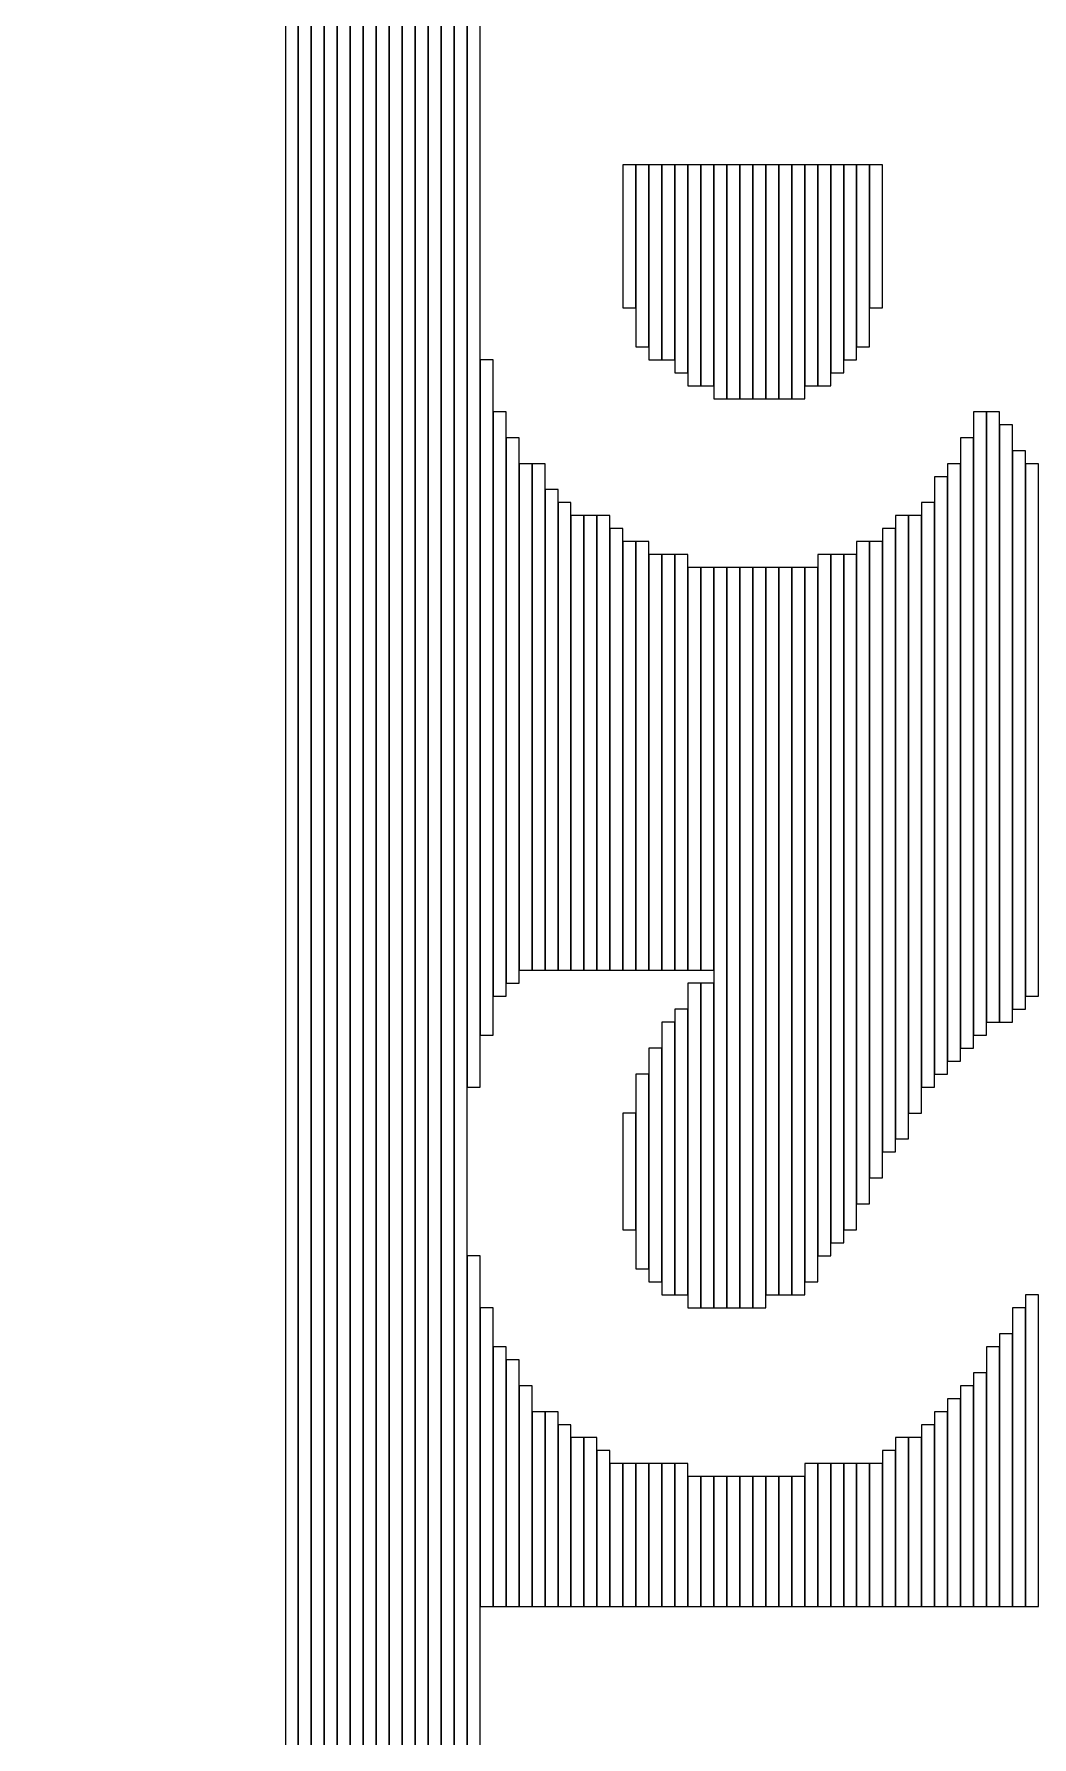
# Model space of a CAD drawing. Header units: millimetres. Extents: x -86 to 67, y -55 to 52.
# Drawn here: x 2.611 to 4.563, y 28.135 to 31.466 of the extents above; entities that cross this region are included whole.
import ezdxf

# ---------------------------------------------------------------- set-up
doc = ezdxf.new("R2010")
doc.units = ezdxf.units.MM
doc.header["$MEASUREMENT"] = 0
doc.layers.add('BG_OUTLINE', color=7, linetype='Continuous')
doc.layers.add('MA_PEN3', color=7, linetype='Continuous')

msp = doc.modelspace()

# ---------------------------------------------------------------- linework, layer by layer
at = {"layer": 'BG_OUTLINE', "color": 3, "lineweight": 9}
msp.add_open_spline([(-60.0926, 34.7331), (-60.0926, 34.7331), (63.7724, 34.7331), (63.7724, 34.7331), (63.7724, 34.7331), (64.585, 34.7336), (65.3646, 34.4113), (65.9396, 33.837), (65.9396, 33.837), (66.5146, 33.2627), (66.8379, 32.4797), (66.8384, 31.667), (66.8384, 31.667), (66.8384, 31.667), (66.8412, -52.28), (66.8412, -52.28), (66.8412, -52.28), (66.8412, -52.28), (66.8384, -52.1933), (66.8384, -52.1933), (66.8384, -52.1933), (66.8389, -53.006), (66.5166, -53.7856), (65.9424, -54.3606), (65.9424, -54.3606), (65.3681, -54.9356), (64.585, -55.2589), (63.7724, -55.2594), (63.7724, -55.2594), (63.7724, -55.2594), (-60.1869, -55.2594), (-60.1869, -55.2594), (-60.1869, -55.2594), (-60.1869, -55.2594), (-60.0853, -55.2518), (-60.0853, -55.2518), (-60.0853, -55.2518), (-60.8979, -55.2523), (-61.6775, -54.9299), (-62.2525, -54.3557), (-62.2525, -54.3557), (-62.8275, -53.7814), (-63.1508, -52.9984), (-63.1513, -52.1857), (-63.1513, -52.1857), (-63.1513, -52.1857), (-63.1587, 31.667), (-63.1587, 31.667), (-63.1587, 31.667), (-63.1592, 32.4797), (-62.8369, 33.2593), (-62.2626, 33.8343), (-62.2626, 33.8343), (-61.6883, 34.4093), (-60.9053, 34.7326), (-60.0926, 34.7331)], degree=3, knots=[0, 0, 0, 0, 0.071429, 0.071429, 0.071429, 0.071429, 0.142857, 0.142857, 0.142857, 0.142857, 0.214286, 0.214286, 0.214286, 0.214286, 0.285714, 0.285714, 0.285714, 0.285714, 0.357143, 0.357143, 0.357143, 0.357143, 0.428571, 0.428571, 0.428571, 0.428571, 0.5, 0.5, 0.5, 0.5, 0.571429, 0.571429, 0.571429, 0.571429, 0.642857, 0.642857, 0.642857, 0.642857, 0.714286, 0.714286, 0.714286, 0.714286, 0.785714, 0.785714, 0.785714, 0.785714, 0.857143, 0.857143, 0.857143, 0.857143, 0.928571, 0.928571, 0.928571, 0.928571, 1, 1, 1, 1], dxfattribs=at)
at = {"layer": 'MA_PEN3', "color": 5, "lineweight": 9}
for points in [[(3.1023, 34.3594), (3.1023, 34.3594), (3.1277, 34.3594), (3.1277, 34.3594), (3.1277, 34.3594), (3.1277, 34.3594), (3.1277, 23.285), (3.1277, 23.285), (3.1277, 23.285), (3.1277, 23.285), (3.1023, 23.285), (3.1023, 23.285), (3.1023, 23.285), (3.1023, 23.285), (3.1023, 34.3594), (3.1023, 34.3594)], [(3.1277, 34.3594), (3.1277, 34.3594), (3.1531, 34.3594), (3.1531, 34.3594), (3.1531, 34.3594), (3.1531, 34.3594), (3.1531, 23.285), (3.1531, 23.285), (3.1531, 23.285), (3.1531, 23.285), (3.1277, 23.285), (3.1277, 23.285), (3.1277, 23.285), (3.1277, 23.285), (3.1277, 34.3594), (3.1277, 34.3594)], [(3.1531, 34.3594), (3.1531, 34.3594), (3.1785, 34.3594), (3.1785, 34.3594), (3.1785, 34.3594), (3.1785, 34.3594), (3.1785, 23.285), (3.1785, 23.285), (3.1785, 23.285), (3.1785, 23.285), (3.1531, 23.285), (3.1531, 23.285), (3.1531, 23.285), (3.1531, 23.285), (3.1531, 34.3594), (3.1531, 34.3594)], [(3.1785, 34.3594), (3.1785, 34.3594), (3.2039, 34.3594), (3.2039, 34.3594), (3.2039, 34.3594), (3.2039, 34.3594), (3.2039, 23.285), (3.2039, 23.285), (3.2039, 23.285), (3.2039, 23.285), (3.1785, 23.285), (3.1785, 23.285), (3.1785, 23.285), (3.1785, 23.285), (3.1785, 34.3594), (3.1785, 34.3594)], [(3.2039, 34.3594), (3.2039, 34.3594), (3.2293, 34.3594), (3.2293, 34.3594), (3.2293, 34.3594), (3.2293, 34.3594), (3.2293, 23.285), (3.2293, 23.285), (3.2293, 23.285), (3.2293, 23.285), (3.2039, 23.285), (3.2039, 23.285), (3.2039, 23.285), (3.2039, 23.285), (3.2039, 34.3594), (3.2039, 34.3594)], [(3.2293, 34.3594), (3.2293, 34.3594), (3.2547, 34.3594), (3.2547, 34.3594), (3.2547, 34.3594), (3.2547, 34.3594), (3.2547, 23.285), (3.2547, 23.285), (3.2547, 23.285), (3.2547, 23.285), (3.2293, 23.285), (3.2293, 23.285), (3.2293, 23.285), (3.2293, 23.285), (3.2293, 34.3594), (3.2293, 34.3594)], [(3.2547, 34.3594), (3.2547, 34.3594), (3.2801, 34.3594), (3.2801, 34.3594), (3.2801, 34.3594), (3.2801, 34.3594), (3.2801, 23.285), (3.2801, 23.285), (3.2801, 23.285), (3.2801, 23.285), (3.2547, 23.285), (3.2547, 23.285), (3.2547, 23.285), (3.2547, 23.285), (3.2547, 34.3594), (3.2547, 34.3594)], [(3.2801, 34.3594), (3.2801, 34.3594), (3.3055, 34.3594), (3.3055, 34.3594), (3.3055, 34.3594), (3.3055, 34.3594), (3.3055, 23.285), (3.3055, 23.285), (3.3055, 23.285), (3.3055, 23.285), (3.2801, 23.285), (3.2801, 23.285), (3.2801, 23.285), (3.2801, 23.285), (3.2801, 34.3594), (3.2801, 34.3594)], [(3.3055, 34.3594), (3.3055, 34.3594), (3.3309, 34.3594), (3.3309, 34.3594), (3.3309, 34.3594), (3.3309, 34.3594), (3.3309, 23.285), (3.3309, 23.285), (3.3309, 23.285), (3.3309, 23.285), (3.3055, 23.285), (3.3055, 23.285), (3.3055, 23.285), (3.3055, 23.285), (3.3055, 34.3594), (3.3055, 34.3594)], [(3.3309, 34.3594), (3.3309, 34.3594), (3.3563, 34.3594), (3.3563, 34.3594), (3.3563, 34.3594), (3.3563, 34.3594), (3.3563, 23.285), (3.3563, 23.285), (3.3563, 23.285), (3.3563, 23.285), (3.3309, 23.285), (3.3309, 23.285), (3.3309, 23.285), (3.3309, 23.285), (3.3309, 34.3594), (3.3309, 34.3594)], [(3.3563, 34.3594), (3.3563, 34.3594), (3.3817, 34.3594), (3.3817, 34.3594), (3.3817, 34.3594), (3.3817, 34.3594), (3.3817, 23.285), (3.3817, 23.285), (3.3817, 23.285), (3.3817, 23.285), (3.3563, 23.285), (3.3563, 23.285), (3.3563, 23.285), (3.3563, 23.285), (3.3563, 34.3594), (3.3563, 34.3594)], [(3.3817, 34.3594), (3.3817, 34.3594), (3.4071, 34.3594), (3.4071, 34.3594), (3.4071, 34.3594), (3.4071, 34.3594), (3.4071, 23.285), (3.4071, 23.285), (3.4071, 23.285), (3.4071, 23.285), (3.3817, 23.285), (3.3817, 23.285), (3.3817, 23.285), (3.3817, 23.285), (3.3817, 34.3594), (3.3817, 34.3594)], [(3.4071, 34.3594), (3.4071, 34.3594), (3.4325, 34.3594), (3.4325, 34.3594), (3.4325, 34.3594), (3.4325, 34.3594), (3.4325, 23.285), (3.4325, 23.285), (3.4325, 23.285), (3.4325, 23.285), (3.4071, 23.285), (3.4071, 23.285), (3.4071, 23.285), (3.4071, 23.285), (3.4071, 34.3594), (3.4071, 34.3594)], [(3.4325, 34.3594), (3.4325, 34.3594), (3.4579, 34.3594), (3.4579, 34.3594), (3.4579, 34.3594), (3.4579, 34.3594), (3.4579, 23.285), (3.4579, 23.285), (3.4579, 23.285), (3.4579, 23.285), (3.4325, 23.285), (3.4325, 23.285), (3.4325, 23.285), (3.4325, 23.285), (3.4325, 34.3594), (3.4325, 34.3594)], [(3.4579, 32.175), (3.4579, 32.175), (3.4833, 32.175), (3.4833, 32.175), (3.4833, 32.175), (3.4833, 32.175), (3.4833, 29.4064), (3.4833, 29.4064), (3.4833, 29.4064), (3.4833, 29.4064), (3.4579, 29.4064), (3.4579, 29.4064), (3.4579, 29.4064), (3.4579, 29.4064), (3.4579, 32.175), (3.4579, 32.175)], [(3.7627, 31.2098), (3.7627, 31.2098), (3.7881, 31.2098), (3.7881, 31.2098), (3.7881, 31.2098), (3.7881, 31.2098), (3.7881, 30.9304), (3.7881, 30.9304), (3.7881, 30.9304), (3.7881, 30.9304), (3.7627, 30.9304), (3.7627, 30.9304), (3.7627, 30.9304), (3.7627, 30.9304), (3.7627, 31.2098), (3.7627, 31.2098)], [(3.7881, 31.2098), (3.7881, 31.2098), (3.8135, 31.2098), (3.8135, 31.2098), (3.8135, 31.2098), (3.8135, 31.2098), (3.8135, 30.8542), (3.8135, 30.8542), (3.8135, 30.8542), (3.8135, 30.8542), (3.7881, 30.8542), (3.7881, 30.8542), (3.7881, 30.8542), (3.7881, 30.8542), (3.7881, 31.2098), (3.7881, 31.2098)], [(3.8135, 31.2098), (3.8135, 31.2098), (3.8389, 31.2098), (3.8389, 31.2098), (3.8389, 31.2098), (3.8389, 31.2098), (3.8389, 30.8288), (3.8389, 30.8288), (3.8389, 30.8288), (3.8389, 30.8288), (3.8135, 30.8288), (3.8135, 30.8288), (3.8135, 30.8288), (3.8135, 30.8288), (3.8135, 31.2098), (3.8135, 31.2098)], [(3.8389, 31.2098), (3.8389, 31.2098), (3.8643, 31.2098), (3.8643, 31.2098), (3.8643, 31.2098), (3.8643, 31.2098), (3.8643, 30.8288), (3.8643, 30.8288), (3.8643, 30.8288), (3.8643, 30.8288), (3.8389, 30.8288), (3.8389, 30.8288), (3.8389, 30.8288), (3.8389, 30.8288), (3.8389, 31.2098), (3.8389, 31.2098)], [(3.8643, 31.2098), (3.8643, 31.2098), (3.8897, 31.2098), (3.8897, 31.2098), (3.8897, 31.2098), (3.8897, 31.2098), (3.8897, 30.8034), (3.8897, 30.8034), (3.8897, 30.8034), (3.8897, 30.8034), (3.8643, 30.8034), (3.8643, 30.8034), (3.8643, 30.8034), (3.8643, 30.8034), (3.8643, 31.2098), (3.8643, 31.2098)], [(3.8897, 31.2098), (3.8897, 31.2098), (3.9151, 31.2098), (3.9151, 31.2098), (3.9151, 31.2098), (3.9151, 31.2098), (3.9151, 30.778), (3.9151, 30.778), (3.9151, 30.778), (3.9151, 30.778), (3.8897, 30.778), (3.8897, 30.778), (3.8897, 30.778), (3.8897, 30.778), (3.8897, 31.2098), (3.8897, 31.2098)], [(3.9151, 31.2098), (3.9151, 31.2098), (3.9405, 31.2098), (3.9405, 31.2098), (3.9405, 31.2098), (3.9405, 31.2098), (3.9405, 30.778), (3.9405, 30.778), (3.9405, 30.778), (3.9405, 30.778), (3.9151, 30.778), (3.9151, 30.778), (3.9151, 30.778), (3.9151, 30.778), (3.9151, 31.2098), (3.9151, 31.2098)], [(3.9405, 31.2098), (3.9405, 31.2098), (3.9659, 31.2098), (3.9659, 31.2098), (3.9659, 31.2098), (3.9659, 31.2098), (3.9659, 30.7526), (3.9659, 30.7526), (3.9659, 30.7526), (3.9659, 30.7526), (3.9405, 30.7526), (3.9405, 30.7526), (3.9405, 30.7526), (3.9405, 30.7526), (3.9405, 31.2098), (3.9405, 31.2098)], [(3.9659, 31.2098), (3.9659, 31.2098), (3.9913, 31.2098), (3.9913, 31.2098), (3.9913, 31.2098), (3.9913, 31.2098), (3.9913, 30.7526), (3.9913, 30.7526), (3.9913, 30.7526), (3.9913, 30.7526), (3.9659, 30.7526), (3.9659, 30.7526), (3.9659, 30.7526), (3.9659, 30.7526), (3.9659, 31.2098), (3.9659, 31.2098)], [(3.9913, 31.2098), (3.9913, 31.2098), (4.0167, 31.2098), (4.0167, 31.2098), (4.0167, 31.2098), (4.0167, 31.2098), (4.0167, 30.7526), (4.0167, 30.7526), (4.0167, 30.7526), (4.0167, 30.7526), (3.9913, 30.7526), (3.9913, 30.7526), (3.9913, 30.7526), (3.9913, 30.7526), (3.9913, 31.2098), (3.9913, 31.2098)], [(4.0167, 31.2098), (4.0167, 31.2098), (4.0421, 31.2098), (4.0421, 31.2098), (4.0421, 31.2098), (4.0421, 31.2098), (4.0421, 30.7526), (4.0421, 30.7526), (4.0421, 30.7526), (4.0421, 30.7526), (4.0167, 30.7526), (4.0167, 30.7526), (4.0167, 30.7526), (4.0167, 30.7526), (4.0167, 31.2098), (4.0167, 31.2098)], [(4.0421, 31.2098), (4.0421, 31.2098), (4.0675, 31.2098), (4.0675, 31.2098), (4.0675, 31.2098), (4.0675, 31.2098), (4.0675, 30.7526), (4.0675, 30.7526), (4.0675, 30.7526), (4.0675, 30.7526), (4.0421, 30.7526), (4.0421, 30.7526), (4.0421, 30.7526), (4.0421, 30.7526), (4.0421, 31.2098), (4.0421, 31.2098)], [(4.0675, 31.2098), (4.0675, 31.2098), (4.0929, 31.2098), (4.0929, 31.2098), (4.0929, 31.2098), (4.0929, 31.2098), (4.0929, 30.7526), (4.0929, 30.7526), (4.0929, 30.7526), (4.0929, 30.7526), (4.0675, 30.7526), (4.0675, 30.7526), (4.0675, 30.7526), (4.0675, 30.7526), (4.0675, 31.2098), (4.0675, 31.2098)], [(4.0929, 31.2098), (4.0929, 31.2098), (4.1183, 31.2098), (4.1183, 31.2098), (4.1183, 31.2098), (4.1183, 31.2098), (4.1183, 30.7526), (4.1183, 30.7526), (4.1183, 30.7526), (4.1183, 30.7526), (4.0929, 30.7526), (4.0929, 30.7526), (4.0929, 30.7526), (4.0929, 30.7526), (4.0929, 31.2098), (4.0929, 31.2098)], [(4.1183, 31.2098), (4.1183, 31.2098), (4.1437, 31.2098), (4.1437, 31.2098), (4.1437, 31.2098), (4.1437, 31.2098), (4.1437, 30.778), (4.1437, 30.778), (4.1437, 30.778), (4.1437, 30.778), (4.1183, 30.778), (4.1183, 30.778), (4.1183, 30.778), (4.1183, 30.778), (4.1183, 31.2098), (4.1183, 31.2098)], [(4.1437, 31.2098), (4.1437, 31.2098), (4.1691, 31.2098), (4.1691, 31.2098), (4.1691, 31.2098), (4.1691, 31.2098), (4.1691, 30.778), (4.1691, 30.778), (4.1691, 30.778), (4.1691, 30.778), (4.1437, 30.778), (4.1437, 30.778), (4.1437, 30.778), (4.1437, 30.778), (4.1437, 31.2098), (4.1437, 31.2098)], [(4.1691, 31.2098), (4.1691, 31.2098), (4.1945, 31.2098), (4.1945, 31.2098), (4.1945, 31.2098), (4.1945, 31.2098), (4.1945, 30.8034), (4.1945, 30.8034), (4.1945, 30.8034), (4.1945, 30.8034), (4.1691, 30.8034), (4.1691, 30.8034), (4.1691, 30.8034), (4.1691, 30.8034), (4.1691, 31.2098), (4.1691, 31.2098)], [(4.1945, 31.2098), (4.1945, 31.2098), (4.2199, 31.2098), (4.2199, 31.2098), (4.2199, 31.2098), (4.2199, 31.2098), (4.2199, 30.8288), (4.2199, 30.8288), (4.2199, 30.8288), (4.2199, 30.8288), (4.1945, 30.8288), (4.1945, 30.8288), (4.1945, 30.8288), (4.1945, 30.8288), (4.1945, 31.2098), (4.1945, 31.2098)], [(4.2199, 31.2098), (4.2199, 31.2098), (4.2453, 31.2098), (4.2453, 31.2098), (4.2453, 31.2098), (4.2453, 31.2098), (4.2453, 30.8542), (4.2453, 30.8542), (4.2453, 30.8542), (4.2453, 30.8542), (4.2199, 30.8542), (4.2199, 30.8542), (4.2199, 30.8542), (4.2199, 30.8542), (4.2199, 31.2098), (4.2199, 31.2098)], [(4.2453, 31.2098), (4.2453, 31.2098), (4.2707, 31.2098), (4.2707, 31.2098), (4.2707, 31.2098), (4.2707, 31.2098), (4.2707, 30.9304), (4.2707, 30.9304), (4.2707, 30.9304), (4.2707, 30.9304), (4.2453, 30.9304), (4.2453, 30.9304), (4.2453, 30.9304), (4.2453, 30.9304), (4.2453, 31.2098), (4.2453, 31.2098)], [(3.4833, 30.8288), (3.4833, 30.8288), (3.5087, 30.8288), (3.5087, 30.8288), (3.5087, 30.8288), (3.5087, 30.8288), (3.5087, 29.508), (3.5087, 29.508), (3.5087, 29.508), (3.5087, 29.508), (3.4833, 29.508), (3.4833, 29.508), (3.4833, 29.508), (3.4833, 29.508), (3.4833, 30.8288), (3.4833, 30.8288)], [(3.5087, 30.7272), (3.5087, 30.7272), (3.5341, 30.7272), (3.5341, 30.7272), (3.5341, 30.7272), (3.5341, 30.7272), (3.5341, 29.5842), (3.5341, 29.5842), (3.5341, 29.5842), (3.5341, 29.5842), (3.5087, 29.5842), (3.5087, 29.5842), (3.5087, 29.5842), (3.5087, 29.5842), (3.5087, 30.7272), (3.5087, 30.7272)], [(4.4485, 30.7272), (4.4485, 30.7272), (4.4739, 30.7272), (4.4739, 30.7272), (4.4739, 30.7272), (4.4739, 30.7272), (4.4739, 29.508), (4.4739, 29.508), (4.4739, 29.508), (4.4739, 29.508), (4.4485, 29.508), (4.4485, 29.508), (4.4485, 29.508), (4.4485, 29.508), (4.4485, 30.7272), (4.4485, 30.7272)], [(4.4739, 30.7272), (4.4739, 30.7272), (4.4993, 30.7272), (4.4993, 30.7272), (4.4993, 30.7272), (4.4993, 30.7272), (4.4993, 29.5334), (4.4993, 29.5334), (4.4993, 29.5334), (4.4993, 29.5334), (4.4739, 29.5334), (4.4739, 29.5334), (4.4739, 29.5334), (4.4739, 29.5334), (4.4739, 30.7272), (4.4739, 30.7272)], [(3.5341, 30.6764), (3.5341, 30.6764), (3.5595, 30.6764), (3.5595, 30.6764), (3.5595, 30.6764), (3.5595, 30.6764), (3.5595, 29.6096), (3.5595, 29.6096), (3.5595, 29.6096), (3.5595, 29.6096), (3.5341, 29.6096), (3.5341, 29.6096), (3.5341, 29.6096), (3.5341, 29.6096), (3.5341, 30.6764), (3.5341, 30.6764)], [(4.4231, 30.6764), (4.4231, 30.6764), (4.4485, 30.6764), (4.4485, 30.6764), (4.4485, 30.6764), (4.4485, 30.6764), (4.4485, 29.4826), (4.4485, 29.4826), (4.4485, 29.4826), (4.4485, 29.4826), (4.4231, 29.4826), (4.4231, 29.4826), (4.4231, 29.4826), (4.4231, 29.4826), (4.4231, 30.6764), (4.4231, 30.6764)], [(4.4993, 30.7018), (4.4993, 30.7018), (4.5247, 30.7018), (4.5247, 30.7018), (4.5247, 30.7018), (4.5247, 30.7018), (4.5247, 29.5334), (4.5247, 29.5334), (4.5247, 29.5334), (4.5247, 29.5334), (4.4993, 29.5334), (4.4993, 29.5334), (4.4993, 29.5334), (4.4993, 29.5334), (4.4993, 30.7018), (4.4993, 30.7018)], [(4.5247, 30.651), (4.5247, 30.651), (4.5501, 30.651), (4.5501, 30.651), (4.5501, 30.651), (4.5501, 30.651), (4.5501, 29.5588), (4.5501, 29.5588), (4.5501, 29.5588), (4.5501, 29.5588), (4.5247, 29.5588), (4.5247, 29.5588), (4.5247, 29.5588), (4.5247, 29.5588), (4.5247, 30.651), (4.5247, 30.651)], [(3.5595, 30.6256), (3.5595, 30.6256), (3.5849, 30.6256), (3.5849, 30.6256), (3.5849, 30.6256), (3.5849, 30.6256), (3.5849, 29.635), (3.5849, 29.635), (3.5849, 29.635), (3.5849, 29.635), (3.5595, 29.635), (3.5595, 29.635), (3.5595, 29.635), (3.5595, 29.635), (3.5595, 30.6256), (3.5595, 30.6256)], [(3.5849, 30.6256), (3.5849, 30.6256), (3.6103, 30.6256), (3.6103, 30.6256), (3.6103, 30.6256), (3.6103, 30.6256), (3.6103, 29.635), (3.6103, 29.635), (3.6103, 29.635), (3.6103, 29.635), (3.5849, 29.635), (3.5849, 29.635), (3.5849, 29.635), (3.5849, 29.635), (3.5849, 30.6256), (3.5849, 30.6256)], [(4.3977, 30.6256), (4.3977, 30.6256), (4.4231, 30.6256), (4.4231, 30.6256), (4.4231, 30.6256), (4.4231, 30.6256), (4.4231, 29.4572), (4.4231, 29.4572), (4.4231, 29.4572), (4.4231, 29.4572), (4.3977, 29.4572), (4.3977, 29.4572), (4.3977, 29.4572), (4.3977, 29.4572), (4.3977, 30.6256), (4.3977, 30.6256)], [(4.5501, 30.6256), (4.5501, 30.6256), (4.5755, 30.6256), (4.5755, 30.6256), (4.5755, 30.6256), (4.5755, 30.6256), (4.5755, 29.5842), (4.5755, 29.5842), (4.5755, 29.5842), (4.5755, 29.5842), (4.5501, 29.5842), (4.5501, 29.5842), (4.5501, 29.5842), (4.5501, 29.5842), (4.5501, 30.6256), (4.5501, 30.6256)], [(4.3723, 30.6002), (4.3723, 30.6002), (4.3977, 30.6002), (4.3977, 30.6002), (4.3977, 30.6002), (4.3977, 30.6002), (4.3977, 29.4318), (4.3977, 29.4318), (4.3977, 29.4318), (4.3977, 29.4318), (4.3723, 29.4318), (4.3723, 29.4318), (4.3723, 29.4318), (4.3723, 29.4318), (4.3723, 30.6002), (4.3723, 30.6002)], [(3.6103, 30.5748), (3.6103, 30.5748), (3.6357, 30.5748), (3.6357, 30.5748), (3.6357, 30.5748), (3.6357, 30.5748), (3.6357, 29.635), (3.6357, 29.635), (3.6357, 29.635), (3.6357, 29.635), (3.6103, 29.635), (3.6103, 29.635), (3.6103, 29.635), (3.6103, 29.635), (3.6103, 30.5748), (3.6103, 30.5748)], [(3.6357, 30.5494), (3.6357, 30.5494), (3.6611, 30.5494), (3.6611, 30.5494), (3.6611, 30.5494), (3.6611, 30.5494), (3.6611, 29.635), (3.6611, 29.635), (3.6611, 29.635), (3.6611, 29.635), (3.6357, 29.635), (3.6357, 29.635), (3.6357, 29.635), (3.6357, 29.635), (3.6357, 30.5494), (3.6357, 30.5494)], [(4.3469, 30.5494), (4.3469, 30.5494), (4.3723, 30.5494), (4.3723, 30.5494), (4.3723, 30.5494), (4.3723, 30.5494), (4.3723, 29.4064), (4.3723, 29.4064), (4.3723, 29.4064), (4.3723, 29.4064), (4.3469, 29.4064), (4.3469, 29.4064), (4.3469, 29.4064), (4.3469, 29.4064), (4.3469, 30.5494), (4.3469, 30.5494)], [(3.6611, 30.524), (3.6611, 30.524), (3.6865, 30.524), (3.6865, 30.524), (3.6865, 30.524), (3.6865, 30.524), (3.6865, 29.635), (3.6865, 29.635), (3.6865, 29.635), (3.6865, 29.635), (3.6611, 29.635), (3.6611, 29.635), (3.6611, 29.635), (3.6611, 29.635), (3.6611, 30.524), (3.6611, 30.524)], [(3.6865, 30.524), (3.6865, 30.524), (3.7119, 30.524), (3.7119, 30.524), (3.7119, 30.524), (3.7119, 30.524), (3.7119, 29.635), (3.7119, 29.635), (3.7119, 29.635), (3.7119, 29.635), (3.6865, 29.635), (3.6865, 29.635), (3.6865, 29.635), (3.6865, 29.635), (3.6865, 30.524), (3.6865, 30.524)], [(3.7119, 30.524), (3.7119, 30.524), (3.7373, 30.524), (3.7373, 30.524), (3.7373, 30.524), (3.7373, 30.524), (3.7373, 29.635), (3.7373, 29.635), (3.7373, 29.635), (3.7373, 29.635), (3.7119, 29.635), (3.7119, 29.635), (3.7119, 29.635), (3.7119, 29.635), (3.7119, 30.524), (3.7119, 30.524)], [(4.2961, 30.524), (4.2961, 30.524), (4.3215, 30.524), (4.3215, 30.524), (4.3215, 30.524), (4.3215, 30.524), (4.3215, 29.3048), (4.3215, 29.3048), (4.3215, 29.3048), (4.3215, 29.3048), (4.2961, 29.3048), (4.2961, 29.3048), (4.2961, 29.3048), (4.2961, 29.3048), (4.2961, 30.524), (4.2961, 30.524)], [(4.3215, 30.524), (4.3215, 30.524), (4.3469, 30.524), (4.3469, 30.524), (4.3469, 30.524), (4.3469, 30.524), (4.3469, 29.3556), (4.3469, 29.3556), (4.3469, 29.3556), (4.3469, 29.3556), (4.3215, 29.3556), (4.3215, 29.3556), (4.3215, 29.3556), (4.3215, 29.3556), (4.3215, 30.524), (4.3215, 30.524)], [(3.7373, 30.4986), (3.7373, 30.4986), (3.7627, 30.4986), (3.7627, 30.4986), (3.7627, 30.4986), (3.7627, 30.4986), (3.7627, 29.635), (3.7627, 29.635), (3.7627, 29.635), (3.7627, 29.635), (3.7373, 29.635), (3.7373, 29.635), (3.7373, 29.635), (3.7373, 29.635), (3.7373, 30.4986), (3.7373, 30.4986)], [(4.2707, 30.4986), (4.2707, 30.4986), (4.2961, 30.4986), (4.2961, 30.4986), (4.2961, 30.4986), (4.2961, 30.4986), (4.2961, 29.2794), (4.2961, 29.2794), (4.2961, 29.2794), (4.2961, 29.2794), (4.2707, 29.2794), (4.2707, 29.2794), (4.2707, 29.2794), (4.2707, 29.2794), (4.2707, 30.4986), (4.2707, 30.4986)], [(3.7627, 30.4732), (3.7627, 30.4732), (3.7881, 30.4732), (3.7881, 30.4732), (3.7881, 30.4732), (3.7881, 30.4732), (3.7881, 29.635), (3.7881, 29.635), (3.7881, 29.635), (3.7881, 29.635), (3.7627, 29.635), (3.7627, 29.635), (3.7627, 29.635), (3.7627, 29.635), (3.7627, 30.4732), (3.7627, 30.4732)], [(3.7881, 30.4732), (3.7881, 30.4732), (3.8135, 30.4732), (3.8135, 30.4732), (3.8135, 30.4732), (3.8135, 30.4732), (3.8135, 29.635), (3.8135, 29.635), (3.8135, 29.635), (3.8135, 29.635), (3.7881, 29.635), (3.7881, 29.635), (3.7881, 29.635), (3.7881, 29.635), (3.7881, 30.4732), (3.7881, 30.4732)], [(3.8135, 30.4478), (3.8135, 30.4478), (3.8389, 30.4478), (3.8389, 30.4478), (3.8389, 30.4478), (3.8389, 30.4478), (3.8389, 29.635), (3.8389, 29.635), (3.8389, 29.635), (3.8389, 29.635), (3.8135, 29.635), (3.8135, 29.635), (3.8135, 29.635), (3.8135, 29.635), (3.8135, 30.4478), (3.8135, 30.4478)], [(3.8389, 30.4478), (3.8389, 30.4478), (3.8643, 30.4478), (3.8643, 30.4478), (3.8643, 30.4478), (3.8643, 30.4478), (3.8643, 29.635), (3.8643, 29.635), (3.8643, 29.635), (3.8643, 29.635), (3.8389, 29.635), (3.8389, 29.635), (3.8389, 29.635), (3.8389, 29.635), (3.8389, 30.4478), (3.8389, 30.4478)], [(3.8643, 30.4478), (3.8643, 30.4478), (3.8897, 30.4478), (3.8897, 30.4478), (3.8897, 30.4478), (3.8897, 30.4478), (3.8897, 29.635), (3.8897, 29.635), (3.8897, 29.635), (3.8897, 29.635), (3.8643, 29.635), (3.8643, 29.635), (3.8643, 29.635), (3.8643, 29.635), (3.8643, 30.4478), (3.8643, 30.4478)], [(4.1437, 30.4478), (4.1437, 30.4478), (4.1691, 30.4478), (4.1691, 30.4478), (4.1691, 30.4478), (4.1691, 30.4478), (4.1691, 29.0762), (4.1691, 29.0762), (4.1691, 29.0762), (4.1691, 29.0762), (4.1437, 29.0762), (4.1437, 29.0762), (4.1437, 29.0762), (4.1437, 29.0762), (4.1437, 30.4478), (4.1437, 30.4478)], [(4.1691, 30.4478), (4.1691, 30.4478), (4.1945, 30.4478), (4.1945, 30.4478), (4.1945, 30.4478), (4.1945, 30.4478), (4.1945, 29.1016), (4.1945, 29.1016), (4.1945, 29.1016), (4.1945, 29.1016), (4.1691, 29.1016), (4.1691, 29.1016), (4.1691, 29.1016), (4.1691, 29.1016), (4.1691, 30.4478), (4.1691, 30.4478)], [(4.1945, 30.4478), (4.1945, 30.4478), (4.2199, 30.4478), (4.2199, 30.4478), (4.2199, 30.4478), (4.2199, 30.4478), (4.2199, 29.127), (4.2199, 29.127), (4.2199, 29.127), (4.2199, 29.127), (4.1945, 29.127), (4.1945, 29.127), (4.1945, 29.127), (4.1945, 29.127), (4.1945, 30.4478), (4.1945, 30.4478)], [(4.2199, 30.4732), (4.2199, 30.4732), (4.2453, 30.4732), (4.2453, 30.4732), (4.2453, 30.4732), (4.2453, 30.4732), (4.2453, 29.1778), (4.2453, 29.1778), (4.2453, 29.1778), (4.2453, 29.1778), (4.2199, 29.1778), (4.2199, 29.1778), (4.2199, 29.1778), (4.2199, 29.1778), (4.2199, 30.4732), (4.2199, 30.4732)], [(4.2453, 30.4732), (4.2453, 30.4732), (4.2707, 30.4732), (4.2707, 30.4732), (4.2707, 30.4732), (4.2707, 30.4732), (4.2707, 29.2286), (4.2707, 29.2286), (4.2707, 29.2286), (4.2707, 29.2286), (4.2453, 29.2286), (4.2453, 29.2286), (4.2453, 29.2286), (4.2453, 29.2286), (4.2453, 30.4732), (4.2453, 30.4732)], [(3.8897, 30.4224), (3.8897, 30.4224), (3.9151, 30.4224), (3.9151, 30.4224), (3.9151, 30.4224), (3.9151, 30.4224), (3.9151, 29.635), (3.9151, 29.635), (3.9151, 29.635), (3.9151, 29.635), (3.8897, 29.635), (3.8897, 29.635), (3.8897, 29.635), (3.8897, 29.635), (3.8897, 30.4224), (3.8897, 30.4224)], [(3.9151, 30.4224), (3.9151, 30.4224), (3.9405, 30.4224), (3.9405, 30.4224), (3.9405, 30.4224), (3.9405, 30.4224), (3.9405, 29.635), (3.9405, 29.635), (3.9405, 29.635), (3.9405, 29.635), (3.9151, 29.635), (3.9151, 29.635), (3.9151, 29.635), (3.9151, 29.635), (3.9151, 30.4224), (3.9151, 30.4224)], [(3.9405, 30.4224), (3.9405, 30.4224), (3.9659, 30.4224), (3.9659, 30.4224), (3.9659, 30.4224), (3.9659, 30.4224), (3.9659, 28.9746), (3.9659, 28.9746), (3.9659, 28.9746), (3.9659, 28.9746), (3.9405, 28.9746), (3.9405, 28.9746), (3.9405, 28.9746), (3.9405, 28.9746), (3.9405, 30.4224), (3.9405, 30.4224)], [(3.9659, 30.4224), (3.9659, 30.4224), (3.9913, 30.4224), (3.9913, 30.4224), (3.9913, 30.4224), (3.9913, 30.4224), (3.9913, 28.9746), (3.9913, 28.9746), (3.9913, 28.9746), (3.9913, 28.9746), (3.9659, 28.9746), (3.9659, 28.9746), (3.9659, 28.9746), (3.9659, 28.9746), (3.9659, 30.4224), (3.9659, 30.4224)], [(3.9913, 30.4224), (3.9913, 30.4224), (4.0167, 30.4224), (4.0167, 30.4224), (4.0167, 30.4224), (4.0167, 30.4224), (4.0167, 28.9746), (4.0167, 28.9746), (4.0167, 28.9746), (4.0167, 28.9746), (3.9913, 28.9746), (3.9913, 28.9746), (3.9913, 28.9746), (3.9913, 28.9746), (3.9913, 30.4224), (3.9913, 30.4224)], [(4.0167, 30.4224), (4.0167, 30.4224), (4.0421, 30.4224), (4.0421, 30.4224), (4.0421, 30.4224), (4.0421, 30.4224), (4.0421, 28.9746), (4.0421, 28.9746), (4.0421, 28.9746), (4.0421, 28.9746), (4.0167, 28.9746), (4.0167, 28.9746), (4.0167, 28.9746), (4.0167, 28.9746), (4.0167, 30.4224), (4.0167, 30.4224)], [(4.0421, 30.4224), (4.0421, 30.4224), (4.0675, 30.4224), (4.0675, 30.4224), (4.0675, 30.4224), (4.0675, 30.4224), (4.0675, 29), (4.0675, 29), (4.0675, 29), (4.0675, 29), (4.0421, 29), (4.0421, 29), (4.0421, 29), (4.0421, 29), (4.0421, 30.4224), (4.0421, 30.4224)], [(4.0675, 30.4224), (4.0675, 30.4224), (4.0929, 30.4224), (4.0929, 30.4224), (4.0929, 30.4224), (4.0929, 30.4224), (4.0929, 29), (4.0929, 29), (4.0929, 29), (4.0929, 29), (4.0675, 29), (4.0675, 29), (4.0675, 29), (4.0675, 29), (4.0675, 30.4224), (4.0675, 30.4224)], [(4.0929, 30.4224), (4.0929, 30.4224), (4.1183, 30.4224), (4.1183, 30.4224), (4.1183, 30.4224), (4.1183, 30.4224), (4.1183, 29), (4.1183, 29), (4.1183, 29), (4.1183, 29), (4.0929, 29), (4.0929, 29), (4.0929, 29), (4.0929, 29), (4.0929, 30.4224), (4.0929, 30.4224)], [(4.1183, 30.4224), (4.1183, 30.4224), (4.1437, 30.4224), (4.1437, 30.4224), (4.1437, 30.4224), (4.1437, 30.4224), (4.1437, 29.0254), (4.1437, 29.0254), (4.1437, 29.0254), (4.1437, 29.0254), (4.1183, 29.0254), (4.1183, 29.0254), (4.1183, 29.0254), (4.1183, 29.0254), (4.1183, 30.4224), (4.1183, 30.4224)], [(3.8897, 29.6096), (3.8897, 29.6096), (3.9151, 29.6096), (3.9151, 29.6096), (3.9151, 29.6096), (3.9151, 29.6096), (3.9151, 28.9746), (3.9151, 28.9746), (3.9151, 28.9746), (3.9151, 28.9746), (3.8897, 28.9746), (3.8897, 28.9746), (3.8897, 28.9746), (3.8897, 28.9746), (3.8897, 29.6096), (3.8897, 29.6096)], [(3.9151, 29.6096), (3.9151, 29.6096), (3.9405, 29.6096), (3.9405, 29.6096), (3.9405, 29.6096), (3.9405, 29.6096), (3.9405, 28.9746), (3.9405, 28.9746), (3.9405, 28.9746), (3.9405, 28.9746), (3.9151, 28.9746), (3.9151, 28.9746), (3.9151, 28.9746), (3.9151, 28.9746), (3.9151, 29.6096), (3.9151, 29.6096)], [(3.8643, 29.5588), (3.8643, 29.5588), (3.8897, 29.5588), (3.8897, 29.5588), (3.8897, 29.5588), (3.8897, 29.5588), (3.8897, 29), (3.8897, 29), (3.8897, 29), (3.8897, 29), (3.8643, 29), (3.8643, 29), (3.8643, 29), (3.8643, 29), (3.8643, 29.5588), (3.8643, 29.5588)], [(3.8389, 29.5334), (3.8389, 29.5334), (3.8643, 29.5334), (3.8643, 29.5334), (3.8643, 29.5334), (3.8643, 29.5334), (3.8643, 29), (3.8643, 29), (3.8643, 29), (3.8643, 29), (3.8389, 29), (3.8389, 29), (3.8389, 29), (3.8389, 29), (3.8389, 29.5334), (3.8389, 29.5334)], [(3.8135, 29.4826), (3.8135, 29.4826), (3.8389, 29.4826), (3.8389, 29.4826), (3.8389, 29.4826), (3.8389, 29.4826), (3.8389, 29.0254), (3.8389, 29.0254), (3.8389, 29.0254), (3.8389, 29.0254), (3.8135, 29.0254), (3.8135, 29.0254), (3.8135, 29.0254), (3.8135, 29.0254), (3.8135, 29.4826), (3.8135, 29.4826)], [(3.7881, 29.4318), (3.7881, 29.4318), (3.8135, 29.4318), (3.8135, 29.4318), (3.8135, 29.4318), (3.8135, 29.4318), (3.8135, 29.0508), (3.8135, 29.0508), (3.8135, 29.0508), (3.8135, 29.0508), (3.7881, 29.0508), (3.7881, 29.0508), (3.7881, 29.0508), (3.7881, 29.0508), (3.7881, 29.4318), (3.7881, 29.4318)], [(3.7627, 29.3556), (3.7627, 29.3556), (3.7881, 29.3556), (3.7881, 29.3556), (3.7881, 29.3556), (3.7881, 29.3556), (3.7881, 29.127), (3.7881, 29.127), (3.7881, 29.127), (3.7881, 29.127), (3.7627, 29.127), (3.7627, 29.127), (3.7627, 29.127), (3.7627, 29.127), (3.7627, 29.3556), (3.7627, 29.3556)], [(3.4579, 29.0762), (3.4579, 29.0762), (3.4833, 29.0762), (3.4833, 29.0762), (3.4833, 29.0762), (3.4833, 29.0762), (3.4833, 23.285), (3.4833, 23.285), (3.4833, 23.285), (3.4833, 23.285), (3.4579, 23.285), (3.4579, 23.285), (3.4579, 23.285), (3.4579, 23.285), (3.4579, 29.0762), (3.4579, 29.0762)], [(4.5501, 29), (4.5501, 29), (4.5755, 29), (4.5755, 29), (4.5755, 29), (4.5755, 29), (4.5755, 28.3904), (4.5755, 28.3904), (4.5755, 28.3904), (4.5755, 28.3904), (4.5501, 28.3904), (4.5501, 28.3904), (4.5501, 28.3904), (4.5501, 28.3904), (4.5501, 29), (4.5501, 29)], [(3.4833, 28.9746), (3.4833, 28.9746), (3.5087, 28.9746), (3.5087, 28.9746), (3.5087, 28.9746), (3.5087, 28.9746), (3.5087, 28.3904), (3.5087, 28.3904), (3.5087, 28.3904), (3.5087, 28.3904), (3.4833, 28.3904), (3.4833, 28.3904), (3.4833, 28.3904), (3.4833, 28.3904), (3.4833, 28.9746), (3.4833, 28.9746)], [(4.5247, 28.9746), (4.5247, 28.9746), (4.5501, 28.9746), (4.5501, 28.9746), (4.5501, 28.9746), (4.5501, 28.9746), (4.5501, 28.3904), (4.5501, 28.3904), (4.5501, 28.3904), (4.5501, 28.3904), (4.5247, 28.3904), (4.5247, 28.3904), (4.5247, 28.3904), (4.5247, 28.3904), (4.5247, 28.9746), (4.5247, 28.9746)], [(4.4993, 28.9238), (4.4993, 28.9238), (4.5247, 28.9238), (4.5247, 28.9238), (4.5247, 28.9238), (4.5247, 28.9238), (4.5247, 28.3904), (4.5247, 28.3904), (4.5247, 28.3904), (4.5247, 28.3904), (4.4993, 28.3904), (4.4993, 28.3904), (4.4993, 28.3904), (4.4993, 28.3904), (4.4993, 28.9238), (4.4993, 28.9238)], [(3.5087, 28.8984), (3.5087, 28.8984), (3.5341, 28.8984), (3.5341, 28.8984), (3.5341, 28.8984), (3.5341, 28.8984), (3.5341, 28.3904), (3.5341, 28.3904), (3.5341, 28.3904), (3.5341, 28.3904), (3.5087, 28.3904), (3.5087, 28.3904), (3.5087, 28.3904), (3.5087, 28.3904), (3.5087, 28.8984), (3.5087, 28.8984)], [(4.4739, 28.8984), (4.4739, 28.8984), (4.4993, 28.8984), (4.4993, 28.8984), (4.4993, 28.8984), (4.4993, 28.8984), (4.4993, 28.3904), (4.4993, 28.3904), (4.4993, 28.3904), (4.4993, 28.3904), (4.4739, 28.3904), (4.4739, 28.3904), (4.4739, 28.3904), (4.4739, 28.3904), (4.4739, 28.8984), (4.4739, 28.8984)], [(3.5341, 28.873), (3.5341, 28.873), (3.5595, 28.873), (3.5595, 28.873), (3.5595, 28.873), (3.5595, 28.873), (3.5595, 28.3904), (3.5595, 28.3904), (3.5595, 28.3904), (3.5595, 28.3904), (3.5341, 28.3904), (3.5341, 28.3904), (3.5341, 28.3904), (3.5341, 28.3904), (3.5341, 28.873), (3.5341, 28.873)], [(4.4485, 28.8476), (4.4485, 28.8476), (4.4739, 28.8476), (4.4739, 28.8476), (4.4739, 28.8476), (4.4739, 28.8476), (4.4739, 28.3904), (4.4739, 28.3904), (4.4739, 28.3904), (4.4739, 28.3904), (4.4485, 28.3904), (4.4485, 28.3904), (4.4485, 28.3904), (4.4485, 28.3904), (4.4485, 28.8476), (4.4485, 28.8476)], [(3.5595, 28.8222), (3.5595, 28.8222), (3.5849, 28.8222), (3.5849, 28.8222), (3.5849, 28.8222), (3.5849, 28.8222), (3.5849, 28.3904), (3.5849, 28.3904), (3.5849, 28.3904), (3.5849, 28.3904), (3.5595, 28.3904), (3.5595, 28.3904), (3.5595, 28.3904), (3.5595, 28.3904), (3.5595, 28.8222), (3.5595, 28.8222)], [(4.4231, 28.8222), (4.4231, 28.8222), (4.4485, 28.8222), (4.4485, 28.8222), (4.4485, 28.8222), (4.4485, 28.8222), (4.4485, 28.3904), (4.4485, 28.3904), (4.4485, 28.3904), (4.4485, 28.3904), (4.4231, 28.3904), (4.4231, 28.3904), (4.4231, 28.3904), (4.4231, 28.3904), (4.4231, 28.8222), (4.4231, 28.8222)], [(4.3977, 28.7968), (4.3977, 28.7968), (4.4231, 28.7968), (4.4231, 28.7968), (4.4231, 28.7968), (4.4231, 28.7968), (4.4231, 28.3904), (4.4231, 28.3904), (4.4231, 28.3904), (4.4231, 28.3904), (4.3977, 28.3904), (4.3977, 28.3904), (4.3977, 28.3904), (4.3977, 28.3904), (4.3977, 28.7968), (4.3977, 28.7968)], [(3.5849, 28.7714), (3.5849, 28.7714), (3.6103, 28.7714), (3.6103, 28.7714), (3.6103, 28.7714), (3.6103, 28.7714), (3.6103, 28.3904), (3.6103, 28.3904), (3.6103, 28.3904), (3.6103, 28.3904), (3.5849, 28.3904), (3.5849, 28.3904), (3.5849, 28.3904), (3.5849, 28.3904), (3.5849, 28.7714), (3.5849, 28.7714)], [(3.6103, 28.7714), (3.6103, 28.7714), (3.6357, 28.7714), (3.6357, 28.7714), (3.6357, 28.7714), (3.6357, 28.7714), (3.6357, 28.3904), (3.6357, 28.3904), (3.6357, 28.3904), (3.6357, 28.3904), (3.6103, 28.3904), (3.6103, 28.3904), (3.6103, 28.3904), (3.6103, 28.3904), (3.6103, 28.7714), (3.6103, 28.7714)], [(3.6357, 28.746), (3.6357, 28.746), (3.6611, 28.746), (3.6611, 28.746), (3.6611, 28.746), (3.6611, 28.746), (3.6611, 28.3904), (3.6611, 28.3904), (3.6611, 28.3904), (3.6611, 28.3904), (3.6357, 28.3904), (3.6357, 28.3904), (3.6357, 28.3904), (3.6357, 28.3904), (3.6357, 28.746), (3.6357, 28.746)], [(4.3469, 28.746), (4.3469, 28.746), (4.3723, 28.746), (4.3723, 28.746), (4.3723, 28.746), (4.3723, 28.746), (4.3723, 28.3904), (4.3723, 28.3904), (4.3723, 28.3904), (4.3723, 28.3904), (4.3469, 28.3904), (4.3469, 28.3904), (4.3469, 28.3904), (4.3469, 28.3904), (4.3469, 28.746), (4.3469, 28.746)], [(4.3723, 28.7714), (4.3723, 28.7714), (4.3977, 28.7714), (4.3977, 28.7714), (4.3977, 28.7714), (4.3977, 28.7714), (4.3977, 28.3904), (4.3977, 28.3904), (4.3977, 28.3904), (4.3977, 28.3904), (4.3723, 28.3904), (4.3723, 28.3904), (4.3723, 28.3904), (4.3723, 28.3904), (4.3723, 28.7714), (4.3723, 28.7714)], [(3.6611, 28.7206), (3.6611, 28.7206), (3.6865, 28.7206), (3.6865, 28.7206), (3.6865, 28.7206), (3.6865, 28.7206), (3.6865, 28.3904), (3.6865, 28.3904), (3.6865, 28.3904), (3.6865, 28.3904), (3.6611, 28.3904), (3.6611, 28.3904), (3.6611, 28.3904), (3.6611, 28.3904), (3.6611, 28.7206), (3.6611, 28.7206)], [(3.6865, 28.7206), (3.6865, 28.7206), (3.7119, 28.7206), (3.7119, 28.7206), (3.7119, 28.7206), (3.7119, 28.7206), (3.7119, 28.3904), (3.7119, 28.3904), (3.7119, 28.3904), (3.7119, 28.3904), (3.6865, 28.3904), (3.6865, 28.3904), (3.6865, 28.3904), (3.6865, 28.3904), (3.6865, 28.7206), (3.6865, 28.7206)], [(4.2961, 28.7206), (4.2961, 28.7206), (4.3215, 28.7206), (4.3215, 28.7206), (4.3215, 28.7206), (4.3215, 28.7206), (4.3215, 28.3904), (4.3215, 28.3904), (4.3215, 28.3904), (4.3215, 28.3904), (4.2961, 28.3904), (4.2961, 28.3904), (4.2961, 28.3904), (4.2961, 28.3904), (4.2961, 28.7206), (4.2961, 28.7206)], [(4.3215, 28.7206), (4.3215, 28.7206), (4.3469, 28.7206), (4.3469, 28.7206), (4.3469, 28.7206), (4.3469, 28.7206), (4.3469, 28.3904), (4.3469, 28.3904), (4.3469, 28.3904), (4.3469, 28.3904), (4.3215, 28.3904), (4.3215, 28.3904), (4.3215, 28.3904), (4.3215, 28.3904), (4.3215, 28.7206), (4.3215, 28.7206)], [(3.7119, 28.6952), (3.7119, 28.6952), (3.7373, 28.6952), (3.7373, 28.6952), (3.7373, 28.6952), (3.7373, 28.6952), (3.7373, 28.3904), (3.7373, 28.3904), (3.7373, 28.3904), (3.7373, 28.3904), (3.7119, 28.3904), (3.7119, 28.3904), (3.7119, 28.3904), (3.7119, 28.3904), (3.7119, 28.6952), (3.7119, 28.6952)], [(4.2707, 28.6952), (4.2707, 28.6952), (4.2961, 28.6952), (4.2961, 28.6952), (4.2961, 28.6952), (4.2961, 28.6952), (4.2961, 28.3904), (4.2961, 28.3904), (4.2961, 28.3904), (4.2961, 28.3904), (4.2707, 28.3904), (4.2707, 28.3904), (4.2707, 28.3904), (4.2707, 28.3904), (4.2707, 28.6952), (4.2707, 28.6952)], [(3.7373, 28.6698), (3.7373, 28.6698), (3.7627, 28.6698), (3.7627, 28.6698), (3.7627, 28.6698), (3.7627, 28.6698), (3.7627, 28.3904), (3.7627, 28.3904), (3.7627, 28.3904), (3.7627, 28.3904), (3.7373, 28.3904), (3.7373, 28.3904), (3.7373, 28.3904), (3.7373, 28.3904), (3.7373, 28.6698), (3.7373, 28.6698)], [(3.7627, 28.6698), (3.7627, 28.6698), (3.7881, 28.6698), (3.7881, 28.6698), (3.7881, 28.6698), (3.7881, 28.6698), (3.7881, 28.3904), (3.7881, 28.3904), (3.7881, 28.3904), (3.7881, 28.3904), (3.7627, 28.3904), (3.7627, 28.3904), (3.7627, 28.3904), (3.7627, 28.3904), (3.7627, 28.6698), (3.7627, 28.6698)], [(3.7881, 28.6698), (3.7881, 28.6698), (3.8135, 28.6698), (3.8135, 28.6698), (3.8135, 28.6698), (3.8135, 28.6698), (3.8135, 28.3904), (3.8135, 28.3904), (3.8135, 28.3904), (3.8135, 28.3904), (3.7881, 28.3904), (3.7881, 28.3904), (3.7881, 28.3904), (3.7881, 28.3904), (3.7881, 28.6698), (3.7881, 28.6698)], [(3.8135, 28.6698), (3.8135, 28.6698), (3.8389, 28.6698), (3.8389, 28.6698), (3.8389, 28.6698), (3.8389, 28.6698), (3.8389, 28.3904), (3.8389, 28.3904), (3.8389, 28.3904), (3.8389, 28.3904), (3.8135, 28.3904), (3.8135, 28.3904), (3.8135, 28.3904), (3.8135, 28.3904), (3.8135, 28.6698), (3.8135, 28.6698)], [(3.8389, 28.6698), (3.8389, 28.6698), (3.8643, 28.6698), (3.8643, 28.6698), (3.8643, 28.6698), (3.8643, 28.6698), (3.8643, 28.3904), (3.8643, 28.3904), (3.8643, 28.3904), (3.8643, 28.3904), (3.8389, 28.3904), (3.8389, 28.3904), (3.8389, 28.3904), (3.8389, 28.3904), (3.8389, 28.6698), (3.8389, 28.6698)], [(3.8643, 28.6698), (3.8643, 28.6698), (3.8897, 28.6698), (3.8897, 28.6698), (3.8897, 28.6698), (3.8897, 28.6698), (3.8897, 28.3904), (3.8897, 28.3904), (3.8897, 28.3904), (3.8897, 28.3904), (3.8643, 28.3904), (3.8643, 28.3904), (3.8643, 28.3904), (3.8643, 28.3904), (3.8643, 28.6698), (3.8643, 28.6698)], [(3.8897, 28.6444), (3.8897, 28.6444), (3.9151, 28.6444), (3.9151, 28.6444), (3.9151, 28.6444), (3.9151, 28.6444), (3.9151, 28.3904), (3.9151, 28.3904), (3.9151, 28.3904), (3.9151, 28.3904), (3.8897, 28.3904), (3.8897, 28.3904), (3.8897, 28.3904), (3.8897, 28.3904), (3.8897, 28.6444), (3.8897, 28.6444)], [(3.9151, 28.6444), (3.9151, 28.6444), (3.9405, 28.6444), (3.9405, 28.6444), (3.9405, 28.6444), (3.9405, 28.6444), (3.9405, 28.3904), (3.9405, 28.3904), (3.9405, 28.3904), (3.9405, 28.3904), (3.9151, 28.3904), (3.9151, 28.3904), (3.9151, 28.3904), (3.9151, 28.3904), (3.9151, 28.6444), (3.9151, 28.6444)], [(3.9405, 28.6444), (3.9405, 28.6444), (3.9659, 28.6444), (3.9659, 28.6444), (3.9659, 28.6444), (3.9659, 28.6444), (3.9659, 28.3904), (3.9659, 28.3904), (3.9659, 28.3904), (3.9659, 28.3904), (3.9405, 28.3904), (3.9405, 28.3904), (3.9405, 28.3904), (3.9405, 28.3904), (3.9405, 28.6444), (3.9405, 28.6444)], [(3.9659, 28.6444), (3.9659, 28.6444), (3.9913, 28.6444), (3.9913, 28.6444), (3.9913, 28.6444), (3.9913, 28.6444), (3.9913, 28.3904), (3.9913, 28.3904), (3.9913, 28.3904), (3.9913, 28.3904), (3.9659, 28.3904), (3.9659, 28.3904), (3.9659, 28.3904), (3.9659, 28.3904), (3.9659, 28.6444), (3.9659, 28.6444)], [(3.9913, 28.6444), (3.9913, 28.6444), (4.0167, 28.6444), (4.0167, 28.6444), (4.0167, 28.6444), (4.0167, 28.6444), (4.0167, 28.3904), (4.0167, 28.3904), (4.0167, 28.3904), (4.0167, 28.3904), (3.9913, 28.3904), (3.9913, 28.3904), (3.9913, 28.3904), (3.9913, 28.3904), (3.9913, 28.6444), (3.9913, 28.6444)], [(4.0167, 28.6444), (4.0167, 28.6444), (4.0421, 28.6444), (4.0421, 28.6444), (4.0421, 28.6444), (4.0421, 28.6444), (4.0421, 28.3904), (4.0421, 28.3904), (4.0421, 28.3904), (4.0421, 28.3904), (4.0167, 28.3904), (4.0167, 28.3904), (4.0167, 28.3904), (4.0167, 28.3904), (4.0167, 28.6444), (4.0167, 28.6444)], [(4.0421, 28.6444), (4.0421, 28.6444), (4.0675, 28.6444), (4.0675, 28.6444), (4.0675, 28.6444), (4.0675, 28.6444), (4.0675, 28.3904), (4.0675, 28.3904), (4.0675, 28.3904), (4.0675, 28.3904), (4.0421, 28.3904), (4.0421, 28.3904), (4.0421, 28.3904), (4.0421, 28.3904), (4.0421, 28.6444), (4.0421, 28.6444)], [(4.0675, 28.6444), (4.0675, 28.6444), (4.0929, 28.6444), (4.0929, 28.6444), (4.0929, 28.6444), (4.0929, 28.6444), (4.0929, 28.3904), (4.0929, 28.3904), (4.0929, 28.3904), (4.0929, 28.3904), (4.0675, 28.3904), (4.0675, 28.3904), (4.0675, 28.3904), (4.0675, 28.3904), (4.0675, 28.6444), (4.0675, 28.6444)], [(4.0929, 28.6444), (4.0929, 28.6444), (4.1183, 28.6444), (4.1183, 28.6444), (4.1183, 28.6444), (4.1183, 28.6444), (4.1183, 28.3904), (4.1183, 28.3904), (4.1183, 28.3904), (4.1183, 28.3904), (4.0929, 28.3904), (4.0929, 28.3904), (4.0929, 28.3904), (4.0929, 28.3904), (4.0929, 28.6444), (4.0929, 28.6444)], [(4.1183, 28.6698), (4.1183, 28.6698), (4.1437, 28.6698), (4.1437, 28.6698), (4.1437, 28.6698), (4.1437, 28.6698), (4.1437, 28.3904), (4.1437, 28.3904), (4.1437, 28.3904), (4.1437, 28.3904), (4.1183, 28.3904), (4.1183, 28.3904), (4.1183, 28.3904), (4.1183, 28.3904), (4.1183, 28.6698), (4.1183, 28.6698)], [(4.1437, 28.6698), (4.1437, 28.6698), (4.1691, 28.6698), (4.1691, 28.6698), (4.1691, 28.6698), (4.1691, 28.6698), (4.1691, 28.3904), (4.1691, 28.3904), (4.1691, 28.3904), (4.1691, 28.3904), (4.1437, 28.3904), (4.1437, 28.3904), (4.1437, 28.3904), (4.1437, 28.3904), (4.1437, 28.6698), (4.1437, 28.6698)], [(4.1691, 28.6698), (4.1691, 28.6698), (4.1945, 28.6698), (4.1945, 28.6698), (4.1945, 28.6698), (4.1945, 28.6698), (4.1945, 28.3904), (4.1945, 28.3904), (4.1945, 28.3904), (4.1945, 28.3904), (4.1691, 28.3904), (4.1691, 28.3904), (4.1691, 28.3904), (4.1691, 28.3904), (4.1691, 28.6698), (4.1691, 28.6698)], [(4.1945, 28.6698), (4.1945, 28.6698), (4.2199, 28.6698), (4.2199, 28.6698), (4.2199, 28.6698), (4.2199, 28.6698), (4.2199, 28.3904), (4.2199, 28.3904), (4.2199, 28.3904), (4.2199, 28.3904), (4.1945, 28.3904), (4.1945, 28.3904), (4.1945, 28.3904), (4.1945, 28.3904), (4.1945, 28.6698), (4.1945, 28.6698)], [(4.2199, 28.6698), (4.2199, 28.6698), (4.2453, 28.6698), (4.2453, 28.6698), (4.2453, 28.6698), (4.2453, 28.6698), (4.2453, 28.3904), (4.2453, 28.3904), (4.2453, 28.3904), (4.2453, 28.3904), (4.2199, 28.3904), (4.2199, 28.3904), (4.2199, 28.3904), (4.2199, 28.3904), (4.2199, 28.6698), (4.2199, 28.6698)], [(4.2453, 28.6698), (4.2453, 28.6698), (4.2707, 28.6698), (4.2707, 28.6698), (4.2707, 28.6698), (4.2707, 28.6698), (4.2707, 28.3904), (4.2707, 28.3904), (4.2707, 28.3904), (4.2707, 28.3904), (4.2453, 28.3904), (4.2453, 28.3904), (4.2453, 28.3904), (4.2453, 28.3904), (4.2453, 28.6698), (4.2453, 28.6698)]]:
    msp.add_open_spline(points, degree=3, knots=[0, 0, 0, 0, 0.25, 0.25, 0.25, 0.25, 0.5, 0.5, 0.5, 0.5, 0.75, 0.75, 0.75, 0.75, 1, 1, 1, 1], dxfattribs=at)

doc.saveas('drawing.dxf')
